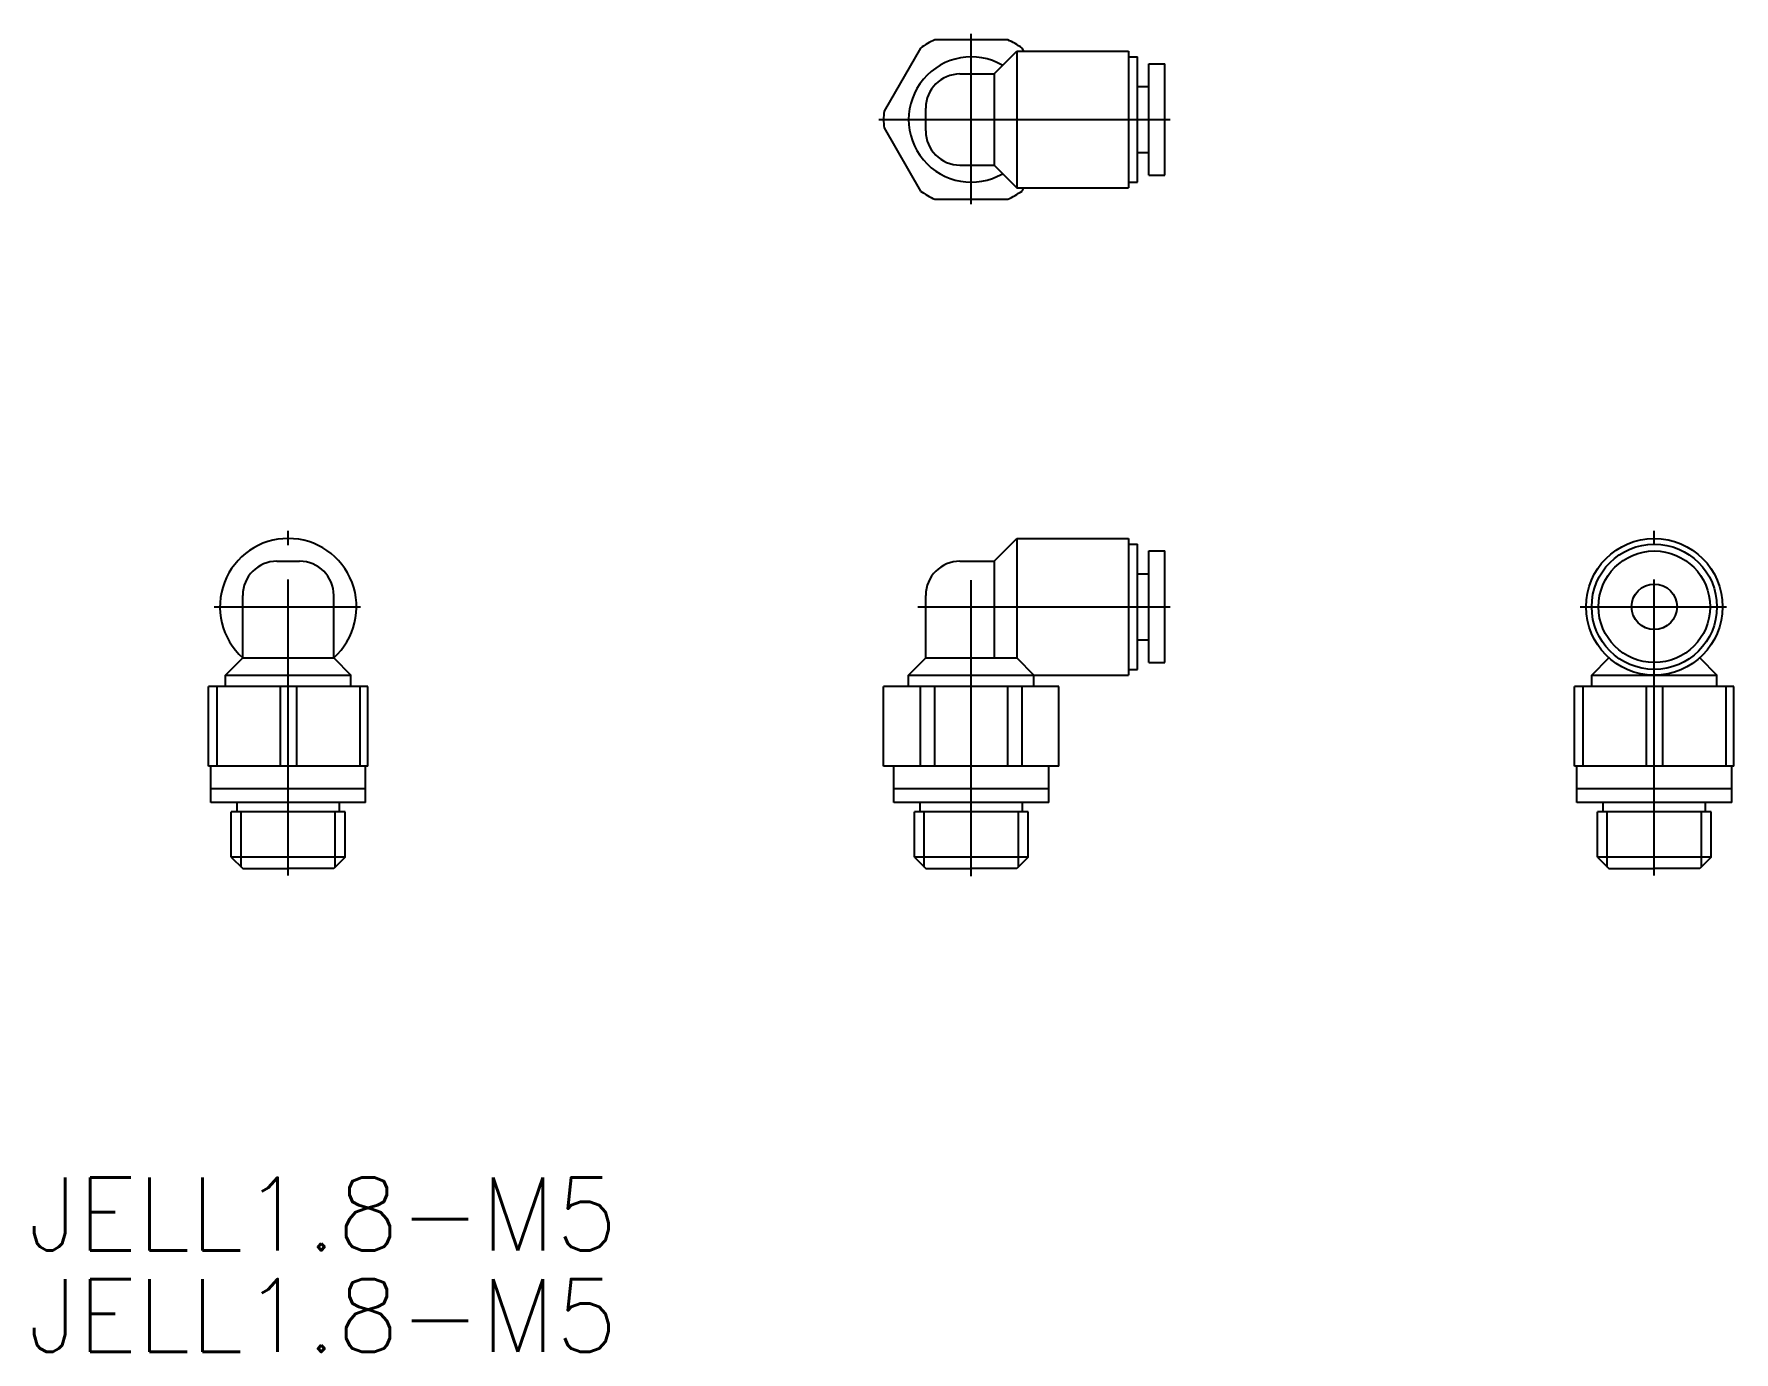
# Model space of a CAD drawing. Extents: x 90.7 to 165.4, y 143 to 200.9.
import ezdxf

# ---------------------------------------------------------------- set-up
doc = ezdxf.new("R2010")
doc.units = 0
doc.linetypes.add('CENTER', pattern=[17.5, 13, -1.5, 1.5, -1.5])
doc.layers.get('0').update_dxf_attribs({"linetype": 'CONTINUOUS'})
doc.layers.add('CENTER', color=1, linetype='CENTER')
doc.styles.get("Standard").update_dxf_attribs({"font": 'txt.shx', "bigfont": '@extfont2.shx'})

msp = doc.modelspace()

# ---------------------------------------------------------------- linework, layer by layer
at = {"color": 7, "linetype": 'CONTINUOUS'}
for p, q in [((129.652, 200.252), (128.048, 197.474)), ((133.485, 200.613), (130.277, 200.613)), ((132.881, 199.113), (133.881, 200.113)), ((133.881, 200.113), (133.881, 194.113)), ((133.881, 200.113), (138.781, 200.113)), ((134.191, 200.113), (134.11, 200.252)), ((138.781, 200.113), (138.781, 194.113)), ((138.781, 199.863), (139.183, 199.863)), ((139.183, 194.363), (139.183, 199.863)), ((139.683, 194.663), (139.683, 199.563)), ((139.683, 199.563), (140.383, 199.563)), ((140.383, 194.663), (140.383, 199.563)), ((131.381, 199.113), (132.881, 199.113)), ((132.881, 199.113), (132.881, 195.113)), ((139.183, 198.563), (139.683, 198.563)), ((129.881, 196.613), (129.881, 197.613)), ((128.048, 196.752), (129.652, 193.974)), ((139.183, 195.663), (139.683, 195.663)), ((131.381, 195.113), (132.881, 195.113)), ((132.881, 195.113), (133.881, 194.113)), ((138.781, 194.363), (139.183, 194.363)), ((139.683, 194.663), (140.383, 194.663)), ((130.277, 193.613), (133.485, 193.613)), ((133.881, 194.113), (138.781, 194.113)), ((134.11, 193.974), (134.191, 194.113)), ((132.881, 177.713), (133.881, 178.713)), ((133.881, 178.713), (133.881, 173.463)), ((133.881, 178.713), (138.781, 178.713)), ((138.781, 178.713), (138.781, 172.713)), ((138.781, 178.463), (139.183, 178.463)), ((139.183, 172.963), (139.183, 178.463)), ((101.381, 177.713), (102.381, 177.713)), ((131.381, 177.713), (132.881, 177.713)), ((132.881, 177.713), (132.881, 173.463)), ((139.683, 173.263), (139.683, 178.163)), ((139.683, 178.163), (140.383, 178.163)), ((140.383, 173.263), (140.383, 178.163)), ((139.183, 177.163), (139.683, 177.163)), ((99.881, 173.463), (99.881, 176.213)), ((103.881, 173.463), (103.881, 176.213)), ((129.881, 173.463), (129.881, 176.213)), ((139.183, 174.263), (139.683, 174.263)), ((99.131, 172.713), (99.881, 173.463)), ((99.881, 173.463), (103.881, 173.463)), ((103.881, 173.463), (104.631, 172.713)), ((129.131, 172.713), (129.881, 173.463)), ((129.881, 173.463), (133.881, 173.463)), ((133.881, 173.463), (134.631, 172.713)), ((139.683, 173.263), (140.383, 173.263)), ((159.131, 172.713), (159.889, 173.471)), ((163.874, 173.471), (164.631, 172.713)), ((99.131, 172.213), (99.131, 172.713)), ((99.131, 172.713), (104.631, 172.713)), ((104.631, 172.213), (104.631, 172.713)), ((129.131, 172.213), (129.131, 172.713)), ((129.131, 172.713), (138.781, 172.713)), ((134.631, 172.213), (134.631, 172.713)), ((138.781, 172.963), (139.183, 172.963)), ((159.131, 172.213), (159.131, 172.713)), ((159.131, 172.713), (164.631, 172.713)), ((164.631, 172.213), (164.631, 172.713)), ((105.381, 172.213), (98.381, 172.213)), ((98.381, 168.713), (98.381, 172.213)), ((98.742, 172.213), (98.742, 168.713)), ((101.52, 172.213), (101.52, 168.713)), ((102.242, 172.213), (102.242, 168.713)), ((105.02, 172.213), (105.02, 168.713)), ((105.381, 168.713), (105.381, 172.213)), ((128.031, 168.713), (128.031, 172.213)), ((135.731, 172.213), (128.031, 172.213)), ((129.652, 168.713), (129.652, 172.213)), ((130.277, 168.713), (130.277, 172.213)), ((133.485, 168.713), (133.485, 172.213)), ((134.11, 168.713), (134.11, 172.213)), ((135.731, 168.713), (135.731, 172.213)), ((165.381, 172.213), (158.381, 172.213)), ((158.381, 168.713), (158.381, 172.213)), ((158.742, 172.213), (158.742, 168.713)), ((161.52, 172.213), (161.52, 168.713)), ((162.242, 172.213), (162.242, 168.713)), ((165.02, 172.213), (165.02, 168.713)), ((165.381, 168.713), (165.381, 172.213)), ((105.381, 168.713), (98.381, 168.713)), ((98.481, 167.113), (98.481, 168.713)), ((105.281, 167.113), (105.281, 168.713)), ((135.731, 168.713), (128.031, 168.713)), ((128.481, 167.113), (128.481, 168.713)), ((135.281, 167.113), (135.281, 168.713)), ((165.381, 168.713), (158.381, 168.713)), ((158.481, 167.113), (158.481, 168.713)), ((165.281, 167.113), (165.281, 168.713)), ((105.281, 167.713), (98.481, 167.713)), ((135.281, 167.713), (128.481, 167.713)), ((165.281, 167.713), (158.481, 167.713)), ((105.281, 167.113), (98.481, 167.113)), ((99.381, 164.713), (99.381, 166.713)), ((104.381, 166.713), (99.381, 166.713)), ((99.631, 166.713), (99.631, 167.113)), ((104.131, 166.713), (104.131, 167.113)), ((104.381, 164.713), (104.381, 166.713)), ((135.281, 167.113), (128.481, 167.113)), ((129.381, 164.713), (129.381, 166.713)), ((134.381, 166.713), (129.381, 166.713)), ((129.631, 166.713), (129.631, 167.113)), ((134.131, 166.713), (134.131, 167.113)), ((134.381, 164.713), (134.381, 166.713)), ((165.281, 167.113), (158.481, 167.113)), ((159.381, 164.713), (159.381, 166.713)), ((164.381, 166.713), (159.381, 166.713)), ((159.631, 166.713), (159.631, 167.113)), ((164.131, 166.713), (164.131, 167.113)), ((164.381, 164.713), (164.381, 166.713)), ((99.381, 164.713), (99.881, 164.213)), ((104.381, 164.713), (103.881, 164.213)), ((129.381, 164.713), (129.881, 164.213)), ((134.381, 164.713), (133.881, 164.213)), ((159.381, 164.713), (159.881, 164.213)), ((164.381, 164.713), (163.881, 164.213)), ((99.881, 164.213), (101.881, 164.213)), ((103.881, 164.213), (101.881, 164.213)), ((129.881, 164.213), (131.881, 164.213)), ((133.881, 164.213), (131.881, 164.213)), ((159.881, 164.213), (161.881, 164.213)), ((163.881, 164.213), (161.881, 164.213))]:
    msp.add_line(p, q, dxfattribs=at)
at = {"color": 3, "linetype": 'CONTINUOUS'}
for p, q in [((99.814, 164.28), (99.814, 166.713)), ((103.948, 164.28), (103.948, 166.713)), ((129.814, 164.28), (129.814, 166.713)), ((133.948, 164.28), (133.948, 166.713)), ((159.814, 164.28), (159.814, 166.713)), ((163.948, 164.28), (163.948, 166.713)), ((104.381, 164.713), (99.381, 164.713)), ((134.381, 164.713), (129.381, 164.713)), ((164.381, 164.713), (159.381, 164.713))]:
    msp.add_line(p, q, dxfattribs=at)
at = {"color": 7, "linetype": 'CONTINUOUS'}
for radius in [3, 2.75, 2.45, 1]:
    msp.add_circle((161.881, 175.713), radius, dxfattribs=at)
for centre, radius, start, end in [((131.881, 197.113), 3.85, 114.61998, 125.38002), ((131.881, 197.113), 3.85, 54.61998, 65.38002), ((131.881, 197.113), 2.75, 59.89982, 300.10018), ((131.381, 197.613), 1.5, 90, 180), ((131.881, 197.113), 3.85, 174.61998, 185.38002), ((131.381, 196.613), 1.5, 180, 270), ((131.881, 197.113), 3.85, 234.61998, 245.38002), ((131.881, 197.113), 3.85, 294.61998, 305.38002), ((101.881, 175.713), 3, 311.81032, 228.18968), ((101.381, 176.213), 1.5, 90, 180), ((102.381, 176.213), 1.5, 0, 90), ((131.381, 176.213), 1.5, 90, 180)]:
    msp.add_arc(centre, radius, start, end, dxfattribs=at)
at = {"layer": 'CENTER', "color": 1, "linetype": 'CENTER'}
for p, q in [((131.881, 193.402), (131.881, 200.87)), ((127.814, 197.113), (140.623, 197.113)), ((101.881, 163.912), (101.881, 179.041)), ((161.881, 163.912), (161.881, 179.041)), ((131.881, 163.879), (131.881, 178.208)), ((98.628, 175.713), (105.049, 175.713)), ((129.536, 175.713), (140.623, 175.713)), ((158.628, 175.713), (165.049, 175.713))]:
    msp.add_line(p, q, dxfattribs=at)

# ---------------------------------------------------------------- texts
at = {"color": 7, "linetype": 'CONTINUOUS'}
for p in [(90.44, 147.443), (90.44, 142.982)]:
    msp.add_text('JELL1.8-M5', height=3.2, dxfattribs=at).set_placement(p)

doc.saveas('drawing.dxf')
